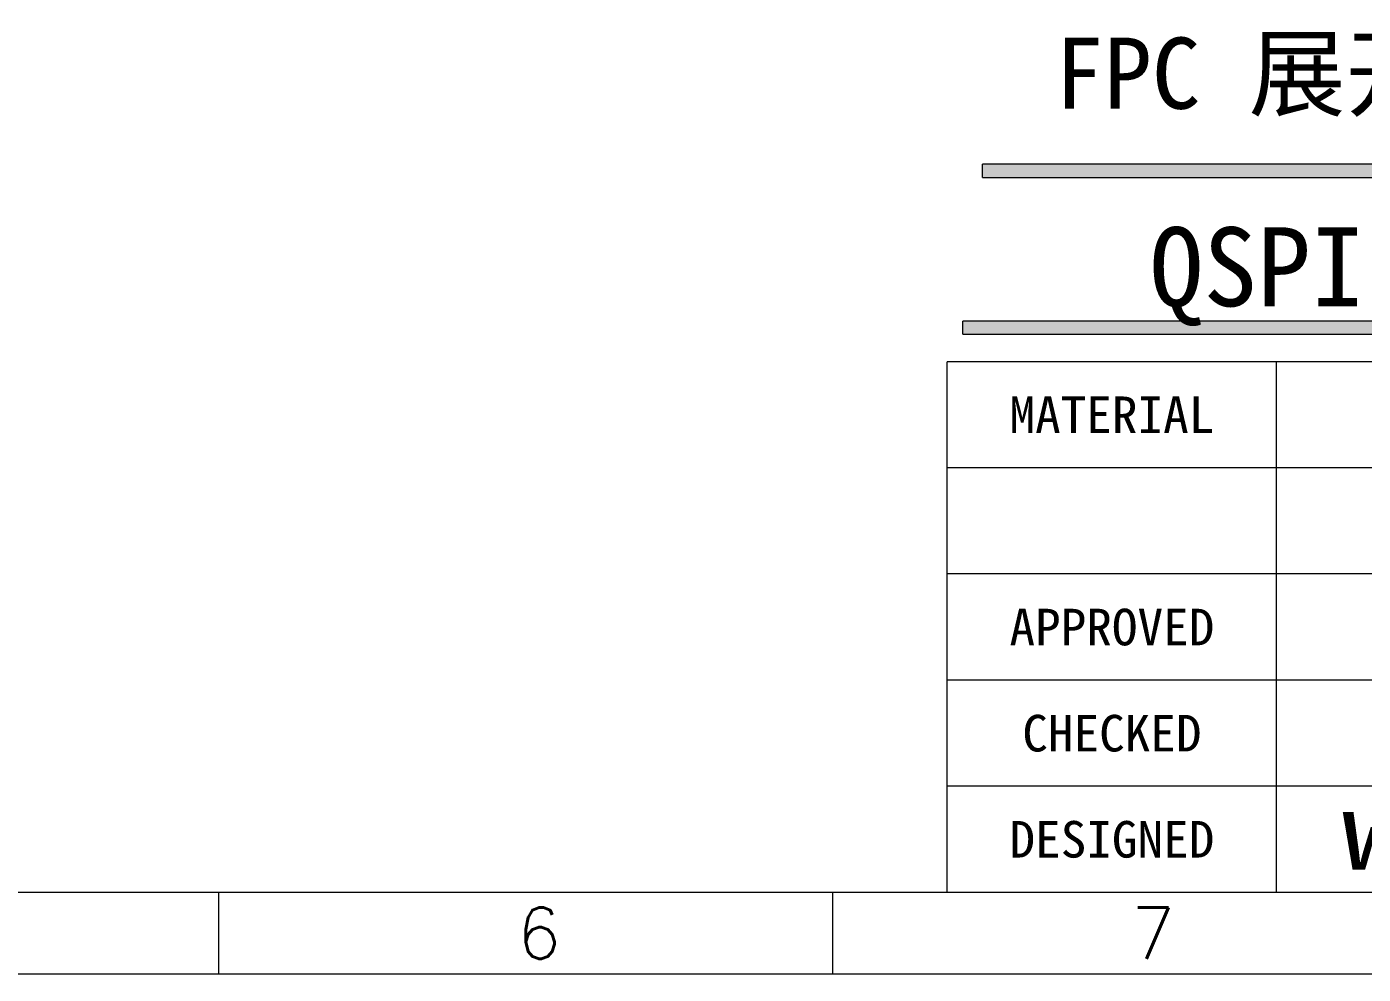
# Model space of a CAD drawing. Header units: millimetres. Extents: x 1403 to 2381, y 158 to 387.
# Drawn here: x 2254.2 to 2305, y 217.6 to 253.6 of the extents above; entities that cross this region are included whole.
import ezdxf
from ezdxf.enums import TextEntityAlignment as Align

# ---------------------------------------------------------------- set-up
doc = ezdxf.new("R2010")
doc.units = ezdxf.units.MM
doc.layers.add('DIM', color=3, linetype='Continuous', lineweight=5)
doc.layers.add('图框', color=7, linetype='Continuous', lineweight=5)
doc.styles.get("Standard").update_dxf_attribs({"font": 'txt', "bigfont": 'gbcbig.shx'})
doc.styles.add('TEXTSTYLE_0', font='txt', dxfattribs={"width": 0.8})
doc.styles.add('宋', font='SimSun.ttf', dxfattribs={"height": 2})

msp = doc.modelspace()

# ---------------------------------------------------------------- hatches: boundary and pattern name
at = {"layer": 'DIM', "lineweight": 5}
h = msp.add_hatch(color=256, dxfattribs=at)
h.dxf.hatch_style = 1
h.paths.add_polyline_path([(2322.624, 247.8961), (2322.624, 248.3961), (2290.4952, 248.3961), (2290.4952, 247.8961)])
h = msp.add_hatch(color=256, dxfattribs=at)
h.dxf.hatch_style = 1
h.paths.add_polyline_path([(2324.7379, 241.9413), (2324.7379, 242.4413), (2289.7421, 242.4413), (2289.7421, 241.9413)])

# ---------------------------------------------------------------- linework, layer by layer
for p, q in [((2322.624, 248.3961), (2290.4952, 248.3961)), ((2290.4952, 247.8961), (2290.4952, 248.3961)), ((2290.4952, 247.8961), (2322.624, 247.8961)), ((2324.7379, 242.4413), (2289.7421, 242.4413)), ((2289.7421, 241.9413), (2289.7421, 242.4413)), ((2289.7421, 241.9413), (2324.7379, 241.9413))]:
    msp.add_line(p, q, dxfattribs=at)
at = {"layer": '图框', "linetype": 'Continuous', "lineweight": 5}
for p, q in [((2326.6622, 240.8974), (2289.1541, 240.8974)), ((2289.1541, 220.7542), (2289.1541, 240.8974)), ((2301.6568, 220.7542), (2301.6568, 240.8974)), ((2314.1595, 236.8688), (2289.1541, 236.8688)), ((2326.6622, 232.8401), (2289.1541, 232.8401)), ((2326.6622, 228.8115), (2289.1541, 228.8115)), ((2326.6622, 224.7828), (2289.1541, 224.7828))]:
    msp.add_line(p, q, dxfattribs=at)
at = {"layer": '图框', "color": 7, "linetype": 'ByBlock', "lineweight": 5, "ltscale": 0.55}
for p, q in [((2378.0621, 220.7542), (2144.9021, 220.7542)), ((2261.4821, 220.7542), (2261.4821, 217.6449)), ((2261.4821, 220.7542), (2261.4821, 217.6449)), ((2284.7981, 220.7542), (2284.7981, 217.6449)), ((2381.1714, 217.6449), (2141.7929, 217.6449))]:
    msp.add_line(p, q, dxfattribs=at)

# ---------------------------------------------------------------- texts
at = {"layer": '图框', "linetype": 'Continuous', "lineweight": 5}
for s, height, style, width, p, p2 in [('MATERIAL', 1.38919, 'TEXTSTYLE_0', 0.763636, (2291.5157, 238.1885), (2299.2951, 238.1885)), ('APPROVED', 1.38919, 'TEXTSTYLE_0', 0.7, (2291.5157, 230.1312), (2299.2951, 230.1312)), ('CHECKED', 1.38919, 'TEXTSTYLE_0', 0.735, (2292.0019, 226.1025), (2298.8089, 226.1025)), ('WCP', 2.184, '宋', 1.589353, (2304.1377, 221.6178), (2311.5842, 221.6178)), ('DESIGNED', 1.38919, 'TEXTSTYLE_0', 0.763636, (2291.5157, 222.0739), (2299.2951, 222.0739))]:
    msp.add_text(s, height=height, dxfattribs=dict(at, style=style, width=width)).set_placement(p, p2, align=Align.FIT)
at = {"layer": '图框', "color": 1, "lineweight": 5, "attachment_point": 1}
for s, insert, char_height in [('{\\fSimSun|b0|i0|c134|p2; FPC 展开出货}', (2291.4144, 253.2022), 2.700215), ('{\\fSimSun|b0|i0|c134|p2;QSPI}', (2296.837, 246.0039), 3)]:
    msp.add_mtext(s, dxfattribs=dict(at, insert=insert, char_height=char_height))
at = {"layer": '图框', "color": 7, "linetype": 'ByBlock', "lineweight": 5, "ltscale": 0.55, "char_height": 1.9433, "width": 3.307939, "attachment_point": 7}
for s, insert in [('6', (2272.8203, 218.2305)), ('7', (2296.1363, 218.2305))]:
    msp.add_mtext(s, dxfattribs=dict(at, insert=insert))

doc.saveas('drawing.dxf')
